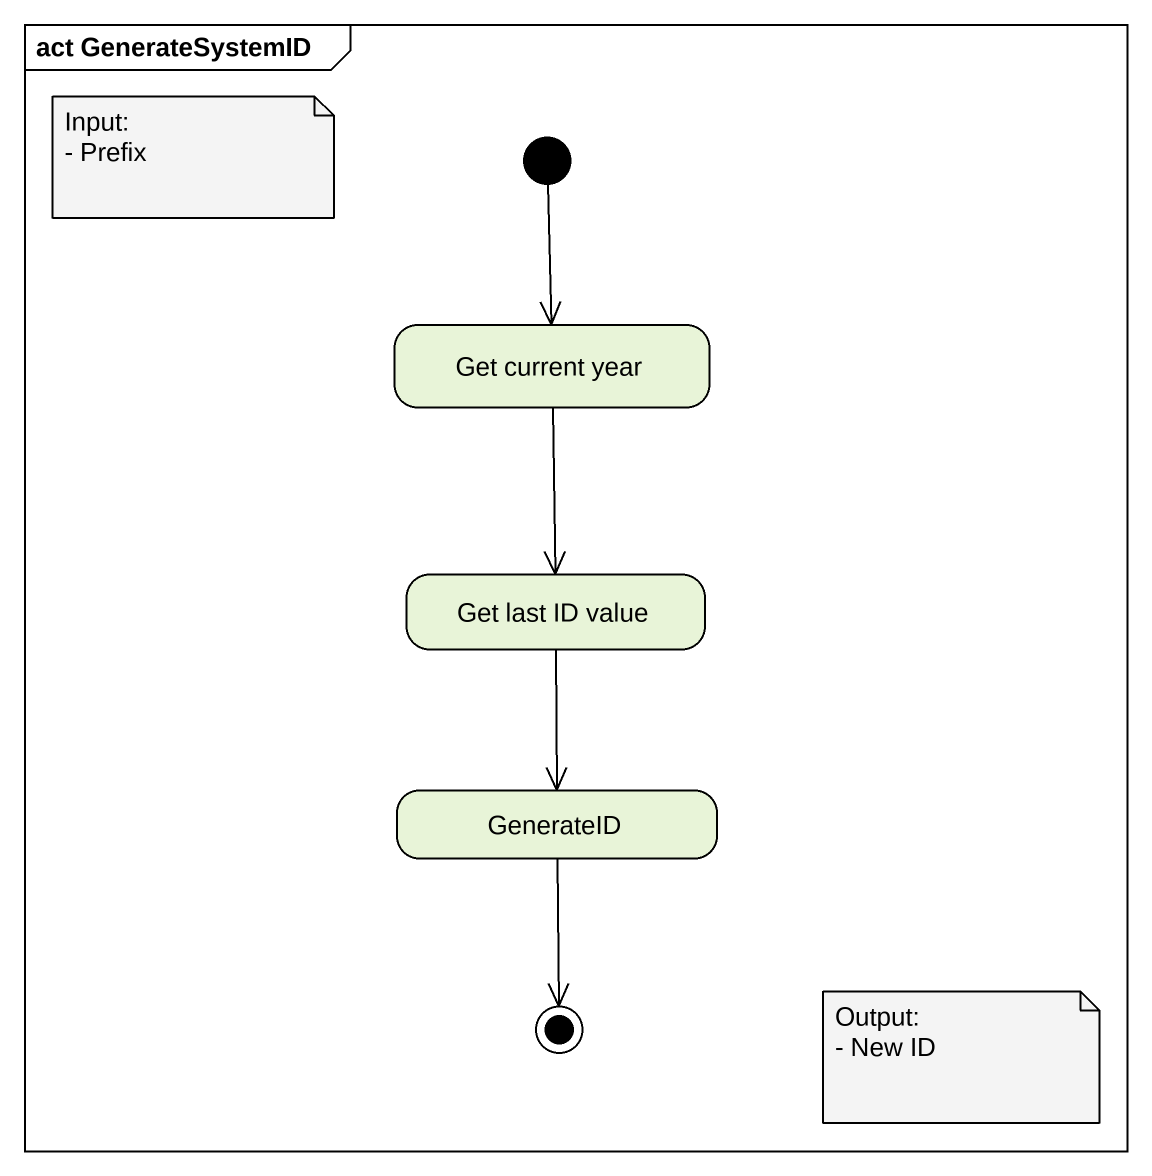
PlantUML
@startuml
mainframe act GenerateSystemID
hide empty description
state "Get current year" as Get_current_year
state "Get last ID value" as Get_last_ID_value
state GenerateID
[*] --> Get_current_year
Get_current_year --> Get_last_ID_value
Get_last_ID_value --> GenerateID
GenerateID --> [*]
note as N1
  Input:
  - Prefix
end note
note as N2
  Output:
  - New ID
end note
@enduml
